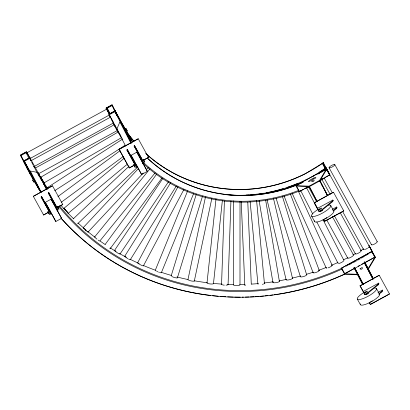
<?xml version="1.0" encoding="UTF-8"?>
<svg xmlns="http://www.w3.org/2000/svg" width="410" height="410" viewBox="0 0 410 410"><rect width="100%" height="100%" fill="white"/><g stroke="black" fill="none" stroke-linecap="round" stroke-linejoin="round"><path stroke-width="0.61" d="M233.48 284.909L233.505 200.869M239.993 284.75L240.019 201.346M221.564 284.427L224.408 201.002M228.078 284.484L230.922 201.054M207.014 282.833L215.988 199.029M213.461 283.694L222.369 200.526M187.97 279.543L205.502 196.846M194.32 281.024L211.852 198.327M171.185 275.843L196.293 194.181M177.397 277.862L202.504 196.195M155.334 270.159L187.677 190.829M193.699 193.366L161.361 272.701A3.28 0.533 22.2 0 1 160.177 272.609M125.639 146.098L116.855 129.083L119.91 121.903L120.391 121.637L131.415 142.998M137.652 262.743L177.925 186.806M143.408 265.859L183.977 189.358M309.037 186.478L299.187 191.654L295.861 185.622L309.058 186.176L319.595 180.395L326.519 168.797L325.514 169.248L325.986 168.961L322.962 163.103L326.801 170.212M296.117 186.084L309.314 186.642L319.851 180.856L326.775 169.263M319.621 180.672L329.845 174.829L326.519 168.797L295.861 185.622M357.874 274.797L344.677 274.244L341.356 268.212L372.013 251.386L375.34 257.418L368.411 269.016L368.159 268.55L375.083 256.957M124.768 256.188L170.729 182.593M130.298 259.694L176.264 186.099M114.544 250.402L162.929 178.283M119.966 254.082L168.705 181.43M105.349 244.206L156.717 174.065M161.986 177.96L110.244 248.619A3.28 0.369 36.2 0 1 109.726 248.465M94.72 236.877L149.973 168.792M99.794 241.029L155.047 172.943M83.261 227.586L138.457 168.53M142.803 163.882L143.674 162.954M88.037 232.07L143.239 173.02M146.278 169.766L148.451 167.439M73.508 218.602L129.14 166.137M77.997 223.378L137.801 166.978M68.081 213.22L64.011 208.244L124.358 158.106M68.198 213.292L127.069 164.379M318.729 210.883A2.183 0.538 -28.8 0 0 320.138 210.673A2.183 0.538 -28.8 0 0 322.173 209.428L332.054 201.382A4.372 1.071 -28.8 0 0 332.828 200.09L317.437 208.382L318.985 211.35A2.183 0.538 -28.8 0 0 320.394 211.14A2.183 0.538 -28.8 0 0 322.429 209.889L332.31 201.843A4.372 1.071 -28.8 0 0 333.084 200.557L333.022 200.434M332.925 210.755L335.887 208.341A4.372 1.071 -28.8 0 0 336.661 207.05L332.223 209.336M333.673 210.817L336.144 208.803A4.372 1.071 -28.8 0 0 336.917 207.516L336.856 207.398M364.731 294.441L364.475 293.975A2.183 0.538 -28.8 0 0 365.884 293.765A2.183 0.538 -28.8 0 0 367.919 292.52L377.8 284.473A4.372 1.071 -28.8 0 0 378.573 283.182L363.183 291.474L364.731 294.441A2.183 0.538 -28.8 0 0 366.14 294.231A2.183 0.538 -28.8 0 0 368.175 292.981L378.056 284.935A4.372 1.071 -28.8 0 0 378.83 283.648L378.768 283.525M379.163 293.442L381.633 291.433A4.372 1.071 -28.8 0 0 382.407 290.142L377.964 292.427M378.922 294.308L381.889 291.894A4.372 1.071 -28.8 0 0 382.663 290.608L382.602 290.485M57.943 196.559L120.089 150.711M61.315 202.217L123.466 156.369M47.903 188.364L47.447 187.56L122.575 139.092M54.755 190.645L125.055 145.294M145.622 153.361A141.655 137.324 -27.3 0 0 323.382 162.719L305.214 173.825A141.655 137.324 -27.3 0 1 146.611 154.324M317.412 174.132L326.457 168.679L369.297 246.369A3.28 0.805 -28.8 0 1 369.297 246.605M121.801 137.463L44.049 182.906L42.332 180.057L40.739 177.248L118.495 131.8M23.247 160.797A245.036 237.549 -27.3 0 1 20.5 155.041L26.537 151.726L29.674 157.809A237.984 230.712 -27.3 0 0 31.011 160.679M106.549 109.255A148.292 143.761 -27.3 0 1 106.062 108.091L111.992 104.837L116.455 113.831M26.87 166.578L20.561 155.159L25.815 152.279L26.327 153.212M26.071 152.745L20.818 155.626L33.543 179.037M109.911 113.555L107.169 108.245L112.314 105.421L115.584 111.73M109.721 114.815L30.202 158.45L28.177 154.801L27.05 152.699L106.631 109.173M112.53 105.913L112.053 104.955L106.913 107.779L107.169 108.245M28.828 158.122L23.575 161.002L33.517 179.052M109.926 113.621L115.072 110.797L125.009 128.848M33 179.303A245.036 237.549 -27.3 0 1 23.636 161.12L29.868 157.701L46.161 187.293M120.458 121.729L114.902 111.643L109.152 114.8L108.906 114.334L115.133 110.915L131.492 140.615L131.01 140.876L128.781 137.207L114.651 111.182M31.514 160.464L110.474 117.137M34.107 166.522L113.631 122.887L110.521 117.229M35.88 167.751L114.282 124.732L115.107 126.193M46.561 189.364L37.817 172.451L30.335 171.052L29.853 171.318L40.877 192.674M35.06 181.85L39.995 190.819L32.144 176.941L32.621 176.679L24.118 160.858M123.154 126.997L123.635 126.736M38.473 173.804L117.434 130.477L114.282 124.732M37.766 187.15L38.243 186.883M128.781 137.207L129.258 136.945M52.495 185.812L33.333 196.323L52.495 185.812L62.781 204.493L57.851 207.193M134.29 165.25L129.36 167.957L119.079 149.276L138.237 138.764L148.522 157.44L143.049 160.448M119.141 149.394L138.237 138.764M41.641 196.697L51.096 214.035L50.661 214.368L41.164 196.959L41.641 196.697L49.518 210.996M48.826 192.751L56.98 207.732C59.148 210.632 57.795 211.365 56.498 207.993L48.349 193.018L48.826 192.751L56.703 207.05M136.366 166.04L136.878 167.039L136.433 167.362L126.931 149.952L127.413 149.691L135.285 163.99M143.07 162.36L143.618 163.421L134.116 146.011L134.598 145.75L142.167 159.495M41.225 197.077L41.702 196.815M48.411 193.136L48.887 192.874M126.992 150.07L127.413 149.691M134.178 146.129L134.598 145.75M42.174 198.84L42.65 198.578M49.359 194.893L49.835 194.632M127.94 151.833L128.417 151.572L127.474 149.809M135.126 147.892L135.602 147.626L134.659 145.868M56.724 209.366L61.572 218.351L55.827 221.508L45.315 202.345L51.06 199.193L55.909 207.88M142.49 162.365L147.344 171.349L141.593 174.501L131.082 155.339L136.832 152.187L141.404 160.377M49.062 211.478L49.543 211.211M56.247 207.532L56.729 207.27M134.828 164.471L135.31 164.21M142.014 160.53L142.495 160.264M48.482 212.18L43.619 215.004L48.544 212.303M57.789 207.076L62.781 204.493M129.36 167.957L133.68 165.435M143.536 160.028L148.522 157.44M143.587 163.359L144.069 163.098L135.602 147.626M323.444 162.837L322.48 163.37L325.494 169.207M322.972 163.124L322.491 163.385L325.222 168.351L326.191 167.823A147.421 142.916 -27.3 0 1 224.332 194.54M299.187 191.654L303.564 189.251M304.661 188.651L307.397 187.15M319.441 180.538L323.823 178.135M324.915 177.535L329.845 174.829M321.886 185.617L322.368 185.356L319.708 180.379M317.976 209.402L314.306 202.735L333.468 192.218L343.749 210.899L324.592 221.41L323.69 219.775M314.367 202.853L333.468 192.218M325.074 220.995L343.749 210.899M368.974 246.641L369.461 246.374M341.356 268.212L372.013 251.386M371.993 252.478L372.475 252.217L375.34 257.418M362.783 284.714L353.999 267.694L354.476 267.433L363.439 284.448M372.844 279.195L364.059 262.174L364.536 261.913L365.392 263.189M344.969 273.48L352.784 269.191M353.184 268.975L354.276 268.371M358.109 266.269L359.755 265.367M361.702 264.296L363.378 263.379M365.049 262.462L374.535 257.26M374.309 257.828L375.273 257.301M356.808 272.799L357.289 272.537M366.868 267.279L367.35 267.018M364.024 293.001L360.052 285.785L379.214 275.274L389.5 293.955L370.338 304.466L369.133 302.283M360.113 285.908L379.214 275.274M370.338 304.466L389.5 293.955M344.42 273.777L357.617 274.336M139.221 263.656L137.647 262.882A237.984 230.712 -27.3 0 1 130.175 259.289M124.768 256.322L126.275 257.203M64.011 208.244L65.21 209.448M114.549 250.53L116.025 251.463M77.587 223.107L77.864 223.322M83.271 227.693L86.12 230.256M64.037 208.347L65.277 209.797M66.102 210.766L67.758 212.703M66.82 211.36L67.307 211.975M364.059 262.174L373.018 279.189M353.999 267.694L354.85 268.975M142.875 163.206L141.414 160.53M147.344 171.349L136.832 152.187M131.082 155.339L133.829 160.218M137.094 166.306L136.52 165.281M27.05 152.699L27.537 153.565M40.99 177.632L42.025 179.36M61.572 218.351L51.06 199.193M45.315 202.345L48.057 207.224M49.815 210.54L50.548 211.914M51.358 213.364L50.753 212.283M41.102 177.884L42.071 179.529M42.717 180.625L44.049 182.906M42.881 180.825L44.008 182.814M32.006 176.469L30.924 174.481L32.549 177.443M55.775 207.767C54.981 206.394 58.23 212.267 56.539 209.156M126.321 131.4L126.562 131.815L126.377 131.461M109.229 113.954L106.569 109.065M124.481 128.028L122.416 124.281L124.953 128.894M134.085 160.684L135.11 162.539M27.48 167.68L28.09 168.782M35.065 181.799L36.285 184.003M36.895 185.105L39.944 190.624M32.349 177.033L32.974 178.171M32.759 177.827L32.984 178.232M48.313 207.685L49.887 210.54M334.806 164.6A3.28 0.805 -28.8 0 1 330.814 167.587A3.28 0.805 -28.8 0 1 330.178 166.347A3.28 0.805 -28.8 0 1 334.806 164.6L377.236 241.628M329.061 167.757L371.486 244.78M323.382 162.719L329.686 174.542M326.575 169.602L329.64 175.172M371.808 251.73L374.878 257.296L344.81 273.798L341.745 268.227M324.197 178.078L332.192 192.587M342.642 211.565L363.552 249.521M321.491 178.724L330.101 194.35M340.249 212.769L361.154 250.725M332.766 199.972L333.084 200.557M336.6 206.932L336.917 207.516M378.512 283.064L378.83 283.648M382.345 290.024L382.663 290.608M332.054 201.382L332.31 201.843M335.887 208.341L336.144 208.803M377.8 284.473L378.056 284.935M381.633 291.433L381.889 291.894M319.595 180.395L319.851 180.856M330.737 205.502L333.801 211.073M376.482 288.594L379.547 294.165M334.498 215.926L355.403 253.877M332.269 216.434L353.487 254.948M322.173 209.428L322.429 209.889M367.919 292.52L368.175 292.981M309.058 186.176L309.314 186.642M308.381 186.658L316.684 201.725M326.832 220.144L347.736 258.1M314.306 202.735L317.914 209.284M323.628 219.657L324.592 221.41M360.052 285.785L363.962 292.883M369.374 302.708L370.276 304.348M296.507 186.104L299.572 191.67M311.574 216.019L314.644 221.584M357.32 299.11L360.385 304.676M126.552 131.651L131.492 140.615M134.116 146.011L141.993 160.31M124.348 128.776L131.01 140.876M108.906 114.334L118.721 132.163M118.9 132.481L119.951 134.403M120.115 134.68L121.186 136.643M116.855 129.083L117.111 129.545M122.477 139.287L122.221 138.826L122.805 139.959M126.931 149.952L134.808 164.251M119.079 149.276L129.299 167.839M43.439 182.66L43.183 182.194L46.95 189.466M48.349 193.018L55.924 206.763M31.037 173.466L24.369 161.325L30.114 158.168L29.868 157.701M32.621 176.679L37.946 186.35M33.22 178.657L33.461 179.093M33.118 180.846C31.006 177.058 35.373 184.951 33.246 181.143M41.164 196.959L49.041 211.258M33.333 196.323L43.619 215.004M144.023 160.73L144.791 162.155L143.213 159.28L143.982 160.7M137.017 166.014L139.882 171.277M136.315 164.907L135.572 163.528M134.444 165.988L135.208 167.408L133.634 164.538L134.403 165.958M58.256 207.737L59.025 209.156L57.446 206.286L58.215 207.706M51.516 213.513L55.827 221.508M48.672 212.995L49.441 214.415L47.862 211.539L48.631 212.964M142.311 162.155L142.777 163.021M128.417 151.572L136.878 167.039M140.148 171.769L141.593 174.501M29.766 157.63L30.012 158.081M23.636 161.12L32.144 176.941M309.166 186.166L317.099 201.346M372.198 251.34L368.979 245.493L372.116 251.576A237.984 230.712 -27.3 0 1 369.994 252.929M369.395 246.256L372.536 252.334M329.266 173.784L326.129 167.7A147.421 142.916 -27.3 0 1 319.298 172.22M365.136 262.728L373.223 278.369M364.536 261.913L373.32 278.928M322.368 185.356L327.636 195.565M319.554 180.251L327.462 195.565M319.697 180.554L327.529 195.734M354.476 267.433L363.26 284.448M354.594 268.509L356.885 272.911M357.1 273.367L362.686 284.151M309.16 186.34L316.991 201.515M317.694 208.849L318.985 211.35M126.3 132.41L131.815 143.09M119.91 121.903L130.908 143.208M106.846 107.661L109.988 113.739M132.471 158.68L133.055 159.813M106.062 108.091L109.203 114.17M85.526 229.59L86.018 230.543M65.979 210.53L66.471 211.483M37.817 172.451L46.602 189.471M25.753 152.156L28.89 158.239M30.335 171.052L41.328 192.362M306.613 187.785L317.683 209.32M322.926 219.524L343.893 260.329A3.28 0.805 -27.2 0 1 342.089 262.128A3.28 0.805 -27.2 0 1 338.639 263.481M300.781 190.783L312.722 214.02M316.802 221.953L338.06 263.328M115.072 110.797L118.07 116.845M298.29 190.993L332.136 265.214M292.069 193.156L326.181 267.95M290.388 194.027L319.231 270.359M284.048 195.79L313.117 272.717M282.305 196.118L306.634 274.72M276.068 198.122L300.392 276.719M273.393 198.076L292.463 278.18M267.048 199.68L286.118 279.784M265.629 199.983L279.364 281.26M259.094 200.557L272.932 282.464M256.593 200.521L264.409 283.341M250.105 201.269L257.921 284.089A3.28 0.748 -5.4 0 0 258.126 284.263M247.794 202.176L251.274 284.151M241.234 201.33L244.79 285.211M344.713 274.177A245.036 237.549 -27.3 0 1 60.972 218.151M40.006 190.742A245.036 237.549 -27.3 0 1 34.609 182.066M326.519 168.797A141.655 137.324 -27.3 0 1 321.337 172.302M319.749 173.312A141.655 137.324 -27.3 0 1 318.683 173.973M302.652 182.501A141.655 137.324 -27.3 0 1 147.38 158.157M132.712 141.86A141.655 137.324 -27.3 0 1 125.598 131.538M117.342 116.091A141.655 137.324 -27.3 0 1 115.133 110.915M374.581 288.107A10.926 2.68 -28.8 0 1 372.065 293.791A10.926 2.68 -28.8 0 1 358.319 299.607A10.926 2.68 -28.8 0 1 363.234 292.914M378.901 293.724A10.926 2.68 -28.8 0 1 371.199 301.801A10.926 2.68 -28.8 0 1 360.395 303.882M368.052 292.991A1.64 0.4 -28.8 0 1 367.083 294.211A1.64 0.4 -28.8 0 1 365.561 294.354M372.326 300.771A1.64 0.4 -28.8 0 1 372.136 300.971M371.87 301.191A1.64 0.4 -28.8 0 1 370.794 301.827M370.43 301.98A1.64 0.4 -28.8 0 1 370.102 302.088M333.161 210.637A10.926 2.68 -28.8 0 1 325.453 218.709A10.926 2.68 -28.8 0 1 314.649 220.79M327.703 205.205A10.926 2.68 -28.8 0 1 326.97 210.227A10.926 2.68 -28.8 0 1 312.522 216.511A10.926 2.68 -28.8 0 1 318.442 209.233M322.496 209.91A1.64 0.4 -28.8 0 1 321.343 211.119A1.64 0.4 -28.8 0 1 319.718 211.432M326.683 217.515A1.64 0.4 -28.8 0 1 326.58 217.679M326.391 217.879A1.64 0.4 -28.8 0 1 325.432 218.545M325.053 218.735A1.64 0.4 -28.8 0 1 324.361 218.996M87.52 231.317A3.28 0.277 43.1 0 1 87.309 231.635A3.28 0.277 43.1 0 1 84.065 228.652A3.28 0.277 43.1 0 1 83.707 227.816M130.113 259.704A3.28 0.42 32 0 1 128.607 259.053M127.899 258.659A3.28 0.42 32 0 1 125.122 256.716A3.28 0.42 32 0 1 125.316 256.291M143.218 265.49A3.28 0.466 27.9 0 1 140.517 264.824A3.28 0.466 27.9 0 1 137.852 262.713M159.485 272.409A3.28 0.533 22.2 0 1 158.716 272.143M157.922 271.83A3.28 0.533 22.2 0 1 157.153 271.487M156.471 271.138A3.28 0.533 22.2 0 1 155.523 270.528M177.176 277.949A3.28 0.584 17.1 0 1 171.78 276.468M99.302 240.839A3.28 0.333 39.1 0 1 98.267 240.147M96.955 239.138A3.28 0.333 39.1 0 1 94.725 237M119.433 253.959A3.28 0.4 33.9 0 1 115.605 251.535A3.28 0.4 33.9 0 1 115.082 250.525M264.394 283.541A3.28 0.748 -5.4 0 1 263.722 283.956M263.107 284.145A3.28 0.748 -5.4 0 1 262.359 284.309M239.788 284.571A3.28 0.717 0 0 1 237.103 285.544A3.28 0.717 0 0 1 233.495 284.724M30.504 174.327A245.036 237.549 -27.3 0 1 29.863 173.22M27.982 169.873A245.036 237.549 -27.3 0 1 26.158 166.491M25.563 165.358A245.036 237.549 -27.3 0 1 23.816 161.94M115.374 126.762A148.292 143.761 -27.3 0 1 113.17 122.928M110.228 117.316A148.292 143.761 -27.3 0 1 109.121 115.036M323.89 178.406A148.297 143.766 -27.3 0 1 319.559 181.056M309.519 186.468A148.297 143.766 -27.3 0 1 306.091 188.108M299.1 191.127A148.297 143.766 -27.3 0 1 142.608 162.908M120.494 136.069A148.297 143.766 -27.3 0 1 111.197 118.813M110.685 117.66A148.297 143.766 -27.3 0 1 109.444 114.754M297.465 183.495A147.421 142.916 -27.3 0 1 286.841 187.472M283.243 188.62A147.421 142.916 -27.3 0 1 266.116 192.772M263.645 193.197A147.421 142.916 -27.3 0 1 262.405 193.397M261.16 193.587A147.421 142.916 -27.3 0 1 258.669 193.93M257.424 194.089A147.421 142.916 -27.3 0 1 254.292 194.437M253.042 194.555A147.421 142.916 -27.3 0 1 250.536 194.765M249.285 194.858A147.421 142.916 -27.3 0 1 246.154 195.032M133.88 141.142A141.655 137.324 -27.3 0 1 126.249 131.215M124.835 129.14A141.655 137.324 -27.3 0 1 123.461 127.044M116.081 113.98A141.655 137.324 -27.3 0 1 111.992 104.837M368.928 253.595A237.984 230.712 -27.3 0 1 365.705 255.568M364.623 256.219A237.984 230.712 -27.3 0 1 361.353 258.131M360.257 258.756A237.984 230.712 -27.3 0 1 357.505 260.294M356.392 260.903A237.984 230.712 -27.3 0 1 353.051 262.687M351.934 263.271A237.984 230.712 -27.3 0 1 348.556 264.983M347.429 265.542A237.984 230.712 -27.3 0 1 346.296 266.095M342.319 267.981A237.984 230.712 -27.3 0 1 59.353 205.738M47.283 189.364A237.984 230.712 -27.3 0 1 44.854 185.658M44.177 184.587A237.984 230.712 -27.3 0 1 43.501 183.516M41.835 180.815A237.984 230.712 -27.3 0 1 39.893 177.54M39.252 176.438A237.984 230.712 -27.3 0 1 34.973 168.633M34.384 167.505A237.984 230.712 -27.3 0 1 33.804 166.378M33.236 165.24A237.984 230.712 -27.3 0 1 31.555 161.827M363.644 248.834A237.984 230.712 -27.3 0 1 360.943 250.459M355.47 253.6A237.984 230.712 -27.3 0 1 353.256 254.82M347.67 257.767A237.984 230.712 -27.3 0 1 343.723 259.74M338.035 262.426A237.984 230.712 -27.3 0 1 331.695 265.219M326.442 267.371A237.984 230.712 -27.3 0 1 318.765 270.267M313.399 272.122A237.984 230.712 -27.3 0 1 306.183 274.398M300.638 275.981A237.984 230.712 -27.3 0 1 292.545 278.036M286.282 279.43A237.984 230.712 -27.3 0 1 279.359 280.773M273.05 281.813A237.984 230.712 -27.3 0 1 264.173 282.997M258.438 283.582A237.984 230.712 -27.3 0 1 251.417 284.115M245.036 284.417A237.984 230.712 -27.3 0 1 240.578 284.53M233.567 284.54A237.984 230.712 -27.3 0 1 227.827 284.391M222.087 284.109A237.984 230.712 -27.3 0 1 213.195 283.397M206.881 282.69A237.984 230.712 -27.3 0 1 194.33 280.768M188.087 279.558A237.984 230.712 -27.3 0 1 176.971 276.96M171.488 275.464A237.984 230.712 -27.3 0 1 161.217 272.276M155.246 270.18A237.984 230.712 -27.3 0 1 143.52 265.526M125.05 256.614A237.984 230.712 -27.3 0 1 119.448 253.493M115.041 250.894A237.984 230.712 -27.3 0 1 110.162 247.855M105.36 244.698A237.984 230.712 -27.3 0 1 100.107 241.039M94.966 237.236A237.984 230.712 -27.3 0 1 87.965 231.691M83.599 227.991A237.984 230.712 -27.3 0 1 78.377 223.317M73.759 218.919A237.984 230.712 -27.3 0 1 67.942 213.021M65.769 210.699A237.984 230.712 -27.3 0 1 61.11 205.497M47.386 187.99A237.984 230.712 -27.3 0 1 42.404 180.641M41.718 179.575A237.984 230.712 -27.3 0 1 38.371 174.188M34.86 168.146A237.984 230.712 -27.3 0 1 33.63 165.917M30.955 160.858A237.984 230.712 -27.3 0 1 29.248 157.455M27.332 153.453A237.984 230.712 -27.3 0 1 26.537 151.726M344.651 274.059A245.036 237.549 -27.3 0 1 278.677 294.067M278.057 294.165A245.036 237.549 -27.3 0 1 274.305 294.718M273.055 294.892A245.036 237.549 -27.3 0 1 269.918 295.297M268.032 295.518A245.036 237.549 -27.3 0 1 264.88 295.861M263.62 295.984A245.036 237.549 -27.3 0 1 259.837 296.322M258.572 296.42A245.036 237.549 -27.3 0 1 255.415 296.64M254.154 296.717A245.036 237.549 -27.3 0 1 250.366 296.907M249.106 296.958A245.036 237.549 -27.3 0 1 245.323 297.071M243.432 297.106A245.036 237.549 -27.3 0 1 242.177 297.122M240.286 297.137A245.036 237.549 -27.3 0 1 234.612 297.081M233.351 297.055A245.036 237.549 -27.3 0 1 227.673 296.84M225.782 296.743A245.036 237.549 -27.3 0 1 220.119 296.358M218.233 296.199A245.036 237.549 -27.3 0 1 212.6 295.641M210.73 295.425A245.036 237.549 -27.3 0 1 112.909 261.554M112.371 261.221A245.036 237.549 -27.3 0 1 61.336 218.509M298.849 190.296A147.421 142.916 -27.3 0 1 143.654 162.667M133.942 141.265A141.655 137.324 -27.3 0 1 126.311 131.333M124.896 129.263A141.655 137.324 -27.3 0 1 122.851 126.111M342.058 269.057A238.866 231.568 -27.3 0 1 58.681 206.327M303.728 181.855A141.655 137.324 -27.3 0 1 147.318 158.04M132.65 141.737A141.655 137.324 -27.3 0 1 125.537 131.42M306.429 274.567A3.28 0.794 -17.2 0 1 304.676 276.15A3.28 0.794 -17.2 0 1 300.597 276.873M360.585 250.577A3.28 0.805 -28.8 0 1 359.022 252.806A3.28 0.805 -28.8 0 1 355.409 253.641M313.178 176.285A3.28 0.805 -28.8 0 1 313.558 175.885M227.873 284.294A3.28 0.707 2 0 1 226.023 285.155M224.337 285.14A3.28 0.707 2 0 1 222.779 284.945M222.189 284.791A3.28 0.707 2 0 1 221.774 284.617M331.552 265.039A3.28 0.805 -24.5 0 1 331.526 266.121A3.28 0.805 -24.5 0 1 327.99 267.884M326.765 268.125A3.28 0.805 -24.5 0 1 326.375 268.089M213.477 283.52A3.28 0.676 6.1 0 1 209.756 283.889A3.28 0.676 6.1 0 1 207.245 282.685M245.411 285.539A3.28 0.733 -2.4 0 1 244.995 285.391M318.637 270.159A3.28 0.799 -20.7 0 1 316.935 272.091A3.28 0.799 -20.7 0 1 313.122 272.491M194.13 280.655A3.28 0.63 12 0 1 193.059 281.188A3.28 0.63 12 0 1 189.153 280.384M188.569 280.143A3.28 0.63 12 0 1 188.159 279.912M369.097 246.933A3.28 0.805 -28.8 0 1 368.18 247.773M367.524 248.224A3.28 0.805 -28.8 0 1 365.305 249.352M364.654 249.562A3.28 0.805 -28.8 0 1 363.742 249.654M326.678 169.212A3.28 0.805 -28.8 0 1 326.867 169.581M377.041 241.495A3.28 0.805 -28.8 0 1 374.351 244.119A3.28 0.805 -28.8 0 1 371.685 244.211M352.918 254.8A3.28 0.805 -28.8 0 1 350.981 257.239A3.28 0.805 -28.8 0 1 347.936 257.531M305.891 180.108A3.28 0.805 -28.8 0 1 306.429 179.667M292.263 278.021A3.28 0.784 -13.4 0 1 289.245 279.794A3.28 0.784 -13.4 0 1 286.359 279.323M279.159 281.096A3.28 0.769 -9.6 0 1 276.094 282.649A3.28 0.769 -9.6 0 1 273.178 282.029M308.581 181.353C310.406 181.999 312.907 178.222 315.444 178.263C318.124 175.429 308.827 180.169 308.581 181.353M311.769 181.184C313.942 183.214 315.951 177.407 311.769 181.184M360.077 268.878C362.245 270.907 364.254 265.101 360.077 268.878M125.839 128.366L127.346 131.123L125.839 128.366M365.32 292.699A1.64 0.4 -28.8 0 0 367.314 291.208A1.64 0.4 -28.8 0 0 364.997 292.079A1.64 0.4 -28.8 0 0 365.32 292.699M319.574 209.607A1.64 0.4 -28.8 0 0 321.573 208.116A1.64 0.4 -28.8 0 0 319.257 208.992A1.64 0.4 -28.8 0 0 319.574 209.607"/></g></svg>
